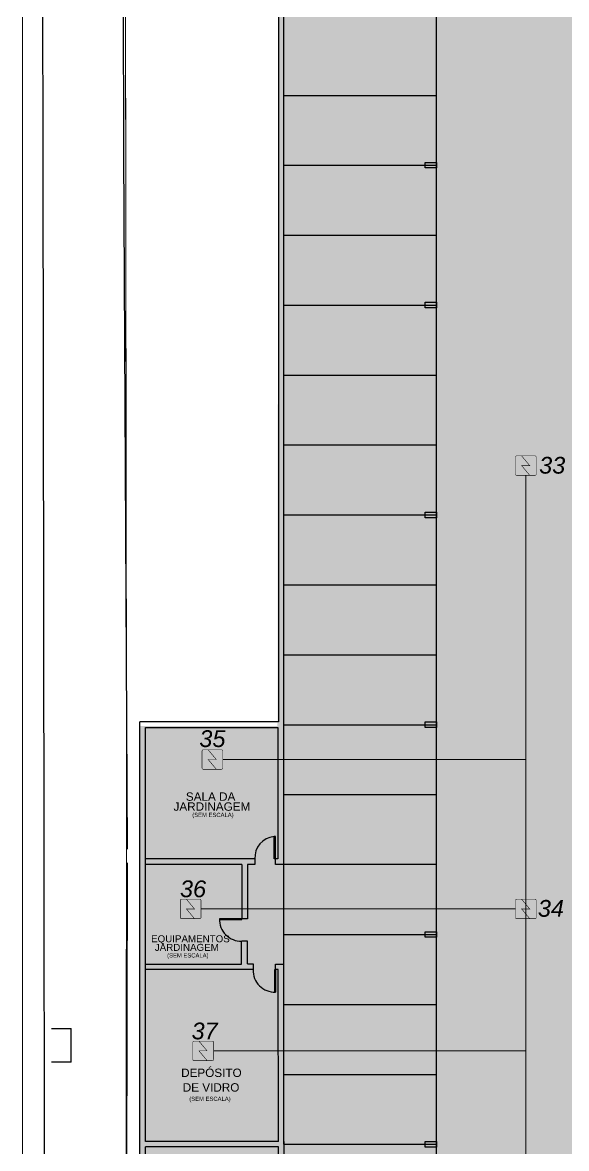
# Model space of a CAD drawing. Header units: metres. Extents: x -331 to 2982, y 362 to 2539.
# Drawn here: x 734.57 to 754.03, y 1015.1 to 1055.35 of the extents above; entities that cross this region are included whole.
import ezdxf
from ezdxf.enums import TextEntityAlignment as Align

# ---------------------------------------------------------------- set-up
doc = ezdxf.new("R2010")
doc.units = ezdxf.units.M
doc.layers.get('0').update_dxf_attribs({"color": 251})
for name, color, linetype in [('72_EGR_BASE_PRIMITIVE', 7, 'Continuous'), ('CX', 251, 'Continuous'), ('DET. FUMAÇA', 1, 'Continuous'), ('Div', 251, 'Continuous'), ('Pis', 251, 'Continuous')]:
    doc.layers.add(name, color=color, linetype=linetype)
doc.layers.add('_salas', color=251, linetype='Continuous', plot=False)
doc.styles.add('X3G_ENTITY_1416CE67', font='arial.ttf', dxfattribs={"height": 0.6})
doc.styles.add('X3G_ENTITY_1416CE7B', font='arial.ttf', dxfattribs={"height": 0.6})
doc.styles.add('X3G_ENTITY_1416CE85', font='arial.ttf', dxfattribs={"height": 0.6})
doc.styles.add('X3G_ENTITY_1416CE8F', font='arial.ttf', dxfattribs={"height": 0.6})
doc.styles.add('X3G_ENTITY_1416CEA3', font='arial.ttf', dxfattribs={"height": 0.6})
doc.styles.add('X3G_ENTITY_14211909', font='arial.ttf', dxfattribs={"height": 0.3})
doc.styles.add('X3G_ENTITY_14211D08', font='arial.ttf', dxfattribs={"height": 0.3})
doc.styles.add('X3G_ENTITY_14211D49', font='arial.ttf', dxfattribs={"height": 0.3})
doc.styles.add('X3G_ENTITY_14211D4A', font='arial.ttf', dxfattribs={"height": 0.3})
doc.styles.add('X3G_ENTITY_14211D8C', font='arial.ttf', dxfattribs={"height": 0.25})
doc.styles.add('X3G_ENTITY_14211D8D', font='arial.ttf', dxfattribs={"height": 0.25})
doc.styles.add('X3G_ENTITY_14211DCE', font='arial.ttf', dxfattribs={"height": 0.15})

# ---------------------------------------------------------------- blocks, each defined once
blk = doc.blocks.new('Detector de fumaça')
at = {"layer": 'DET. FUMAÇA', "linetype": 'Continuous', "lineweight": 15, "const_width": 0.0187}
blk.add_lwpolyline([(774.599, 539.816), (775.249, 539.816, -0.414214), (775.296, 539.769), (775.296, 539.167, -0.414214), (775.249, 539.12), (774.599, 539.12, -0.414214), (774.553, 539.167), (774.553, 539.769, -0.414214)], format="xyb", close=True, dxfattribs=at)
blk.add_lwpolyline([(774.773, 539.816), (775.064, 539.468), (774.773, 539.468), (775.064, 539.12)], dxfattribs=at)

msp = doc.modelspace()

# ---------------------------------------------------------------- hatches: boundary and pattern name
at = {"layer": '_salas', "transparency": 33554559}
h = msp.add_hatch(color=256, dxfattribs=at)
h.dxf.hatch_style = 1
h.paths.add_polyline_path([(743.691, 1030.197), (738.741, 1030.197), (738.741, 1007.497), (743.691, 1007.497), (743.691, 981.851), (780.886, 981.883), (780.886, 1015.047), (784.766, 1015.047), (784.766, 1015.761), (810.566, 1029.56), (810.566, 1041.747), (784.766, 1055.419), (767.741, 1055.419), (767.741, 1064.147), (769.951, 1064.147), (769.951, 1067.119), (767.851, 1067.119), (750.241, 1076.027), (750.241, 1078.035), (743.741, 1078.035)])
h.paths.add_polyline_path([(790.666, 1042.793), (802.173, 1036.644), (802.173, 1034.859), (790.666, 1028.71)], flags=16)

# ---------------------------------------------------------------- linework, layer by layer
at = {"lineweight": 0}
msp.add_lwpolyline([(924.793, 803.353), (923.977, 997.797, 0.414222), (918.991, 1002.798, 0.000679), (885.373, 1002.81), (885.373, 1011.002), (885.373, 1011.602), (886.346, 1011.602, 0.742789), (887.202, 1015.306), (883.812, 1016.616), (861.104, 1023.517), (822.286, 1041.497), (810.536, 1047.218), (766.937, 1070.37), (744.433, 1083.333), (742.89, 1084.221), (740.77, 1085.453, 0.577621), (738.214, 1083.99), (738.288, 1030.283), (738.258, 981.963), (738.478, 955.361), (738.53, 946.811), (739.233, 850.325)], format="xyb", dxfattribs=at)
at = {"layer": '72_EGR_BASE_PRIMITIVE', "color": 251, "linetype": 'Continuous', "lineweight": -3, "true_color": 0x5f5f5f}
for p, q in [((742.885, 1025.447), (738.969, 1025.447)), ((742.421, 1025.247), (742.415, 1023.311)), ((742.409, 1021.69), (742.409, 1021.69)), ((742.618, 1021.694), (742.824, 1021.694)), ((742.824, 1021.694), (742.824, 1021.49)), ((742.824, 1021.49), (738.97, 1021.49)), ((743.723, 1015.343), (743.72, 1021.49)), ((743.72, 1021.49), (743.72, 1021.49)), ((743.72, 1021.49), (743.72, 1021.49))]:
    msp.add_line(p, q, dxfattribs=at)
at = {"layer": '72_EGR_BASE_PRIMITIVE', "color": 251, "linetype": 'Continuous', "lineweight": -3, "true_color": 0x5b5b5b, "extrusion": (0, 0, -1)}
msp.add_lwpolyline([(-738.973, 1030.147), (-743.708, 1030.147), (-743.708, 1030.147), (-743.708, 1025.447), (-743.569, 1025.447)], dxfattribs=at)
at = {"layer": '72_EGR_BASE_PRIMITIVE', "color": 251, "linetype": 'Continuous', "lineweight": -3, "true_color": 0x5f5f5f}
for points in [[(742.885, 1025.447), (742.885, 1025.247), (742.885, 1025.247), (742.621, 1025.247)], [(742.621, 1025.247), (742.621, 1023.311), (742.415, 1023.311)], [(738.97, 1021.69), (742.409, 1021.69), (742.409, 1022.506)], [(742.618, 1021.694), (742.619, 1022.506), (742.412, 1022.506)], [(743.72, 1021.49), (743.62, 1021.49), (743.62, 1021.69), (743.62, 1021.69), (743.926, 1021.69)]]:
    msp.add_lwpolyline(points, dxfattribs=at)
at = {"layer": '72_EGR_BASE_PRIMITIVE', "color": 251, "true_color": 0x5f5f5f}
for points in [[(743.619, 1026.247, 0), (743.569, 1026.247, 0)], [(742.421, 1025.247, 0), (738.972, 1025.247, 0)]]:
    msp.add_polyline3d(points, dxfattribs=at)
at = {"layer": 'CX', "ltscale": 8}
for points in [[(742.415, 1023.281), (742.415, 1023.311), (741.615, 1023.311), (741.615, 1023.281)], [(743.59, 1021.49), (743.62, 1021.49), (743.62, 1020.69), (743.59, 1020.69)]]:
    msp.add_lwpolyline(points, close=True, dxfattribs=at)
at = {"layer": 'CX', "color": 251, "ltscale": 8, "true_color": 0x606060}
for centre, radius, start, end in [((742.393, 1023.285), 0.779, 178.0799, 271.3744), ((743.589, 1021.455), 0.766, 177.3749, 272.3482)]:
    msp.add_arc(centre, radius, start, end, dxfattribs=at)
at = {"layer": 'Div', "color": 230, "linetype": 'Continuous', "lineweight": 0}
msp.add_line((734.572, 958.064), (734.572, 1091.908), dxfattribs=at)
at = {"layer": 'Div', "color": 150, "linetype": 'Continuous', "lineweight": 0}
for p, q in [((752.572, 1008.822), (752.572, 1039.162)), ((741.735, 1029.002), (752.572, 1029.002)), ((740.965, 1023.66), (752.201, 1023.66)), ((741.406, 1018.586), (752.572, 1018.586))]:
    msp.add_line(p, q, dxfattribs=at)
at = {"layer": 'Pis'}
for p, q in [((735.274, 1066.187), (735.302, 1050.714)), ((738.154, 1066.195), (738.182, 1050.719)), ((743.723, 1055.847), (743.723, 1030.347)), ((743.923, 1030.147), (743.923, 1055.647)), ((749.373, 1007.847), (749.373, 1055.647)), ((743.923, 1052.747), (749.373, 1052.747)), ((735.302, 1050.714), (735.333, 1025.796)), ((738.182, 1050.717), (738.311, 1025.8)), ((743.923, 1050.247), (749.373, 1050.247)), ((748.973, 1050.35), (749.373, 1050.35)), ((748.973, 1050.15), (748.973, 1050.35)), ((749.173, 1050.25), (749.174, 1050.25)), ((749.173, 1050.244), (749.173, 1050.25)), ((749.174, 1050.244), (749.173, 1050.244)), ((749.174, 1050.25), (749.174, 1050.244)), ((749.373, 1050.35), (749.373, 1050.15)), ((749.373, 1050.15), (748.973, 1050.15)), ((743.923, 1047.747), (749.373, 1047.747)), ((743.923, 1045.247), (749.373, 1045.247)), ((748.973, 1045.347), (749.373, 1045.347)), ((748.973, 1045.147), (748.973, 1045.347)), ((749.373, 1045.147), (748.973, 1045.147)), ((749.373, 1045.347), (749.373, 1045.147)), ((743.923, 1042.747), (749.373, 1042.747)), ((743.923, 1040.247), (749.373, 1040.247)), ((743.923, 1037.747), (749.373, 1037.747)), ((748.973, 1037.647), (748.973, 1037.847)), ((748.973, 1037.847), (749.373, 1037.847)), ((749.373, 1037.847), (749.373, 1037.647)), ((749.373, 1037.647), (748.973, 1037.647)), ((743.923, 1035.247), (749.373, 1035.247)), ((743.923, 1032.747), (749.373, 1032.747)), ((743.723, 1030.347), (738.773, 1030.347)), ((738.773, 1007.647), (738.773, 1030.347)), ((738.973, 1015.352), (738.973, 1030.147)), ((743.923, 1030.247), (749.373, 1030.247)), ((743.923, 1015.247), (743.923, 1030.147)), ((748.973, 1030.347), (749.373, 1030.347)), ((748.973, 1030.147), (748.973, 1030.347)), ((749.373, 1030.147), (748.973, 1030.147)), ((749.373, 1030.347), (749.373, 1030.147)), ((743.923, 1027.747), (749.373, 1027.747)), ((743.569, 1025.447), (743.569, 1026.247)), ((743.619, 1025.447), (743.619, 1026.247)), ((735.333, 1025.796), (735.365, 994.806)), ((738.311, 1025.313), (738.273, 1007.647)), ((748.973, 1022.847), (749.373, 1022.847)), ((748.973, 1022.647), (748.973, 1022.847)), ((749.373, 1022.847), (749.373, 1022.647)), ((743.923, 1022.747), (749.373, 1022.747)), ((749.373, 1022.647), (748.973, 1022.647)), ((743.923, 1020.247), (749.373, 1020.247)), ((743.923, 1017.746), (749.373, 1017.747)), ((743.723, 1015.343), (738.973, 1015.352)), ((743.923, 1015.247), (749.373, 1015.247)), ((748.973, 1015.347), (749.373, 1015.347)), ((748.973, 1015.147), (748.973, 1015.347)), ((749.373, 1015.347), (749.373, 1015.147)), ((738.973, 1007.847), (738.973, 1015.152)), ((743.723, 1015.152), (738.973, 1015.152)), ((743.723, 1008.819), (743.723, 1015.152)), ((749.373, 1015.147), (748.973, 1015.147))]:
    msp.add_line(p, q, dxfattribs=at)
at = {"layer": 'Pis', "color": 251, "linetype": 'Continuous', "lineweight": -3, "true_color": 0x5f5f5f}
for p, q in [((743.619, 1025.247), (743.619, 1025.447)), ((749.373, 1025.247), (743.619, 1025.247))]:
    msp.add_line(p, q, dxfattribs=at)
at = {"layer": 'Pis', "extrusion": (0.000301307, 1.08876e-06, 1)}
for p, q in [((735.61, 1019.388), (736.31, 1019.388)), ((736.311, 1018.188), (736.31, 1019.388)), ((736.311, 1018.188), (735.611, 1018.188))]:
    msp.add_line(p, q, dxfattribs=at)
at = {"layer": 'Pis', "const_width": 0.03}
msp.add_lwpolyline([(924.793, 803.353), (923.977, 997.797, 0.414222), (918.991, 1002.798, 0.000679), (885.373, 1002.81), (885.373, 1011.002), (885.373, 1011.602), (886.346, 1011.602, 0.742789), (887.202, 1015.306), (883.812, 1016.616), (861.104, 1023.517), (822.286, 1041.497), (810.536, 1047.218), (766.937, 1070.37), (744.433, 1083.333), (742.89, 1084.221), (740.77, 1085.453, 0.577621), (738.214, 1083.99), (738.288, 1030.283), (738.258, 981.963), (738.478, 955.361), (738.53, 946.811), (739.233, 850.325)], format="xyb", dxfattribs=at)
at = {"layer": 'Pis', "color": 251, "linetype": 'Continuous', "lineweight": -3, "true_color": 0x5f5f5f}
msp.add_lwpolyline([(743.923, 1015.352), (743.924, 1008.819), (743.723, 1008.819)], dxfattribs=at)
at = {"layer": 'Pis'}
msp.add_arc((743.631, 1025.501), 0.748, 94.6183, 184.1621, dxfattribs=at)

# ---------------------------------------------------------------- block references
at = {"layer": 'DET. FUMAÇA', "linetype": 'Continuous', "lineweight": 0}
for p in [(-22.352, 500.042), (-33.561, 489.534), (-34.34, 484.192), (-22.352, 484.192), (-33.89, 479.118)]:
    msp.add_blockref('Detector de fumaça', p, dxfattribs=at)

# ---------------------------------------------------------------- texts
at = {"layer": 'Div', "color": 5, "linetype": 'Continuous', "lineweight": 0, "true_color": 0x0000ff, "char_height": 0.6, "attachment_point": 1}
for s, insert, style in [('{\\fArial|b0|i1|c0|p34;33}', (753.049, 1039.822), 'X3G_ENTITY_1416CEA3'), ('{\\fArial|b0|i1|c0|p34;35}', (740.896, 1030.048), 'X3G_ENTITY_1416CE8F'), ('{\\fArial|b0|i1|c0|p34;36}', (740.204, 1024.679), 'X3G_ENTITY_1416CE85'), ('{\\fArial|b0|i1|c0|p34;34}', (753.003, 1023.981), 'X3G_ENTITY_1416CE67'), ('{\\fArial|b0|i1|c0|p34;37}', (740.619, 1019.598), 'X3G_ENTITY_1416CE7B')]:
    msp.add_mtext_dynamic_manual_height_columns(s, width=13.3188, gutter_width=2.5, heights=[0], dxfattribs=dict(at, insert=insert, style=style))
at = {"layer": 'Pis'}
for s, height, style, p in [('SALA DA ', 0.3, 'X3G_ENTITY_14211D4A', (741.357, 1027.527)), ('JARDINAGEM', 0.3, 'X3G_ENTITY_14211D49', (741.346, 1027.171)), ('(SEM ESCALA)', 0.15, 'X3G_ENTITY_14211DCE', (741.382, 1026.948)), ('EQUIPAMENTOS', 0.25, 'X3G_ENTITY_14211D8C', (740.577, 1022.469)), ('JARDINAGEM', 0.25, 'X3G_ENTITY_14211D8D', (740.448, 1022.162)), ('(SEM ESCALA)', 0.15, 'X3G_ENTITY_14211DCE', (740.485, 1021.925)), ('DEPÓSITO', 0.3, 'X3G_ENTITY_14211909', (741.327, 1017.653)), ('DE VIDRO', 0.3, 'X3G_ENTITY_14211D08', (741.315, 1017.13)), ('(SEM ESCALA)', 0.15, 'X3G_ENTITY_14211DCE', (741.276, 1016.797))]:
    msp.add_text(s, height=height, dxfattribs=dict(at, style=style)).set_placement(p, align=Align.CENTER)

doc.saveas('drawing.dxf')
